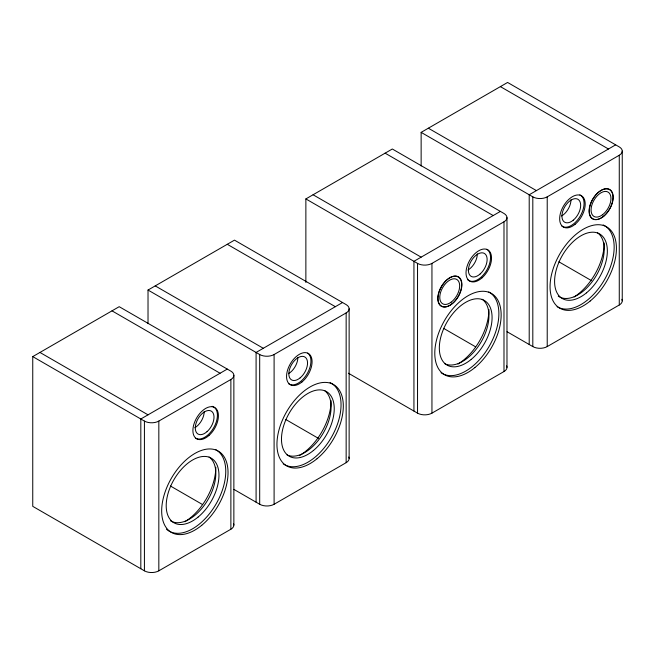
<?xml version="1.0" encoding="UTF-8"?>
<svg xmlns="http://www.w3.org/2000/svg" width="655" height="655" viewBox="0 0 655 655"><rect width="100%" height="100%" fill="white"/><g stroke="black" fill="none" stroke-linecap="round" stroke-linejoin="round"><path stroke-width="0.98" d="M32.75 356.607L119.202 306.687L230.879 371.164A10.185 5.879 0 0 1 230.879 379.482L230.879 529.224L158.829 570.824A10.185 5.879 0 0 1 144.419 570.824L32.75 506.348L32.75 356.607L144.419 421.075A10.185 5.879 0 0 0 158.829 421.075L230.879 379.482M148.022 323.668L148.022 290.05L234.474 240.139L346.151 304.608A10.185 5.879 0 0 1 346.151 312.926L346.151 462.676L274.101 504.268A10.185 5.879 0 0 1 259.691 504.268L233.941 489.408M305.869 282.452L305.869 198.923L392.32 149.004L503.99 213.481A10.185 5.879 0 0 1 503.99 221.799L503.99 371.541L431.948 413.141A10.185 5.879 0 0 1 417.538 413.141L348.386 373.211M421.14 165.985L421.14 132.367L507.592 82.456L619.27 146.925A10.185 5.879 0 0 1 619.27 155.243L619.27 304.993L547.22 346.585A10.185 5.879 0 0 1 532.81 346.585L507.06 331.725M227.277 369.084L140.817 418.995L140.817 568.745M342.549 302.528L256.089 352.447L256.089 502.188M500.387 211.401L413.935 261.312L413.935 411.062M615.667 144.845L529.207 194.764L529.207 344.505M148.022 290.05L259.691 354.527A10.185 5.879 0 0 0 274.101 354.527L346.151 312.926M305.869 198.923L417.538 263.392A10.185 5.879 0 0 0 431.948 263.392L503.99 221.799M421.14 132.367L532.81 196.844A10.185 5.879 0 0 0 547.22 196.844L619.27 155.243M500.387 86.616L608.462 149.004M428.345 128.208L536.412 190.605M385.115 153.164L493.19 215.56M558.854 261.795L591.629 280.717M313.074 194.764L421.14 257.153M443.582 328.343L475.473 346.757M227.277 244.299L335.344 306.687M155.227 285.891L263.294 348.288M111.997 310.847L220.072 373.244M285.736 419.478L318.51 438.4M39.955 352.447L148.022 414.836M170.464 486.026L202.354 504.44M622.25 151.084L622.25 300.833M547.22 196.844L547.22 346.585M532.81 196.844L532.81 346.585M506.978 217.64L506.978 367.381M431.948 263.392L431.948 413.141M417.538 263.392L417.538 413.141M349.131 308.767L349.131 458.516M274.101 354.527L274.101 504.268M259.691 354.527L259.691 504.268M233.86 375.323L233.86 525.064M158.829 421.075L158.829 570.824M144.419 421.075L144.419 570.824M597.442 232.738A37.302 21.541 -60 0 1 595.493 276.877A37.302 21.541 -60 0 1 558.24 296.134M621.906 299.31A10.185 5.879 0 0 1 619.27 304.993M604.205 242.972A44.925 25.938 -60 0 1 574.099 296.985M603.181 224.943A46.931 27.101 -60 0 1 604.843 279.079A46.931 27.101 -60 0 1 557.102 306.646M570.988 199.759A13.239 7.639 -60 0 1 561.63 215.97M579.839 194.862A18.053 10.423 -60 0 1 580.33 215.953A18.053 10.423 -60 0 1 561.818 226.081M482.17 299.286A37.302 21.541 -60 0 1 481.22 341.754A37.302 21.541 -60 0 1 444.917 363.812M506.634 365.858A10.185 5.879 0 0 1 503.99 371.541M477.331 253.829A13.239 7.639 -60 0 1 467.973 270.04M488.933 309.528A44.925 25.938 -60 0 1 457.992 364.057M486.796 249.26A18.053 10.423 -60 0 1 486.059 271.317A18.053 10.423 -60 0 1 467.441 279.521M488.753 291.925A46.931 27.101 -60 0 1 488.753 347.052A46.931 27.101 -60 0 1 441.036 372.679M324.929 390.871A37.302 21.541 -60 0 1 323.046 433.446A37.302 21.541 -60 0 1 287.07 454.947M348.787 456.993A10.185 5.879 0 0 1 346.151 462.676M331.086 400.655A44.925 25.938 -60 0 1 299.319 455.683M330.063 382.626A46.931 27.101 -60 0 1 331.324 437.475A46.931 27.101 -60 0 1 283.197 463.805M297.869 357.442A13.239 7.639 -60 0 1 288.511 373.653M307.67 353.094A18.053 10.423 -60 0 1 306.728 374.447A18.053 10.423 -60 0 1 288.699 383.764M209.051 456.969A37.302 21.541 -60 0 1 207.439 500.559A37.302 21.541 -60 0 1 170.472 520.782M233.516 523.542A10.185 5.879 0 0 1 230.879 529.224M204.213 411.512A13.239 7.639 -60 0 1 194.854 427.723M215.814 467.212A44.925 25.938 -60 0 1 184.874 521.74M212.154 406.321A18.053 10.423 -60 0 1 214.357 426.544A18.053 10.423 -60 0 1 195.624 438.211M215.634 449.608A46.931 27.101 -60 0 1 216.854 502.598A46.931 27.101 -60 0 1 170.374 531.778M169.53 531.352A46.931 27.101 -60 0 1 166.435 529.166M602.387 214.84A14.058 8.114 -60 0 0 608.863 192.676A14.058 8.114 -60 0 0 591.801 205.269A14.058 8.114 -60 0 0 602.387 214.84M602.813 216.879A16.915 9.768 -60 0 0 610.362 190.245A16.915 9.768 -60 0 0 589.885 205.662A16.915 9.768 -60 0 0 602.813 216.879M603.738 216.191A16.915 9.768 -60 0 0 610.141 189.753A16.915 9.768 -60 0 0 589.877 206.423A16.915 9.768 -60 0 0 603.738 216.191M451.099 302.192A14.058 8.114 -60 0 0 457.567 280.029A14.058 8.114 -60 0 0 440.512 292.613A14.058 8.114 -60 0 0 451.099 302.192M451.516 304.231A16.915 9.768 -60 0 0 459.065 277.597A16.915 9.768 -60 0 0 438.588 293.006A16.915 9.768 -60 0 0 451.516 304.231M452.441 303.543A16.915 9.768 -60 0 0 458.844 277.098A16.915 9.768 -60 0 0 438.588 293.767A16.915 9.768 -60 0 0 452.441 303.543M586.454 292.875A37.302 21.541 -60 0 0 600.578 234.547A37.302 21.541 -60 0 0 555.882 271.317A37.302 21.541 -60 0 0 586.454 292.875M590.139 301.054A46.931 27.101 -60 0 0 607.905 227.678A46.931 27.101 -60 0 0 551.682 273.937A46.931 27.101 -60 0 0 590.139 301.054M575.09 224.288A18.053 10.423 -60 0 0 581.918 196.066A18.053 10.423 -60 0 0 560.295 213.857A18.053 10.423 -60 0 0 575.09 224.288M573.248 220.195A13.239 7.639 -60 0 0 578.259 199.497A13.239 7.639 -60 0 0 562.399 212.548A13.239 7.639 -60 0 0 573.248 220.195M471.182 359.423A37.302 21.541 -60 0 0 485.306 301.095A37.302 21.541 -60 0 0 440.61 337.865A37.302 21.541 -60 0 0 471.182 359.423M482.08 277.802A18.053 10.423 -60 0 0 487.803 249.842A18.053 10.423 -60 0 0 466.45 268.779A18.053 10.423 -60 0 0 482.08 277.802M474.867 367.602A46.931 27.101 -60 0 0 492.634 294.226A46.931 27.101 -60 0 0 436.41 340.485A46.931 27.101 -60 0 0 474.867 367.602M480.189 273.937A13.239 7.639 -60 0 0 484.389 253.428A13.239 7.639 -60 0 0 468.726 267.314A13.239 7.639 -60 0 0 480.189 273.937M313.344 450.558A37.302 21.541 -60 0 0 327.459 392.23A37.302 21.541 -60 0 0 282.772 429A37.302 21.541 -60 0 0 313.344 450.558M317.028 458.737A46.931 27.101 -60 0 0 334.787 385.361A46.931 27.101 -60 0 0 278.563 431.62A46.931 27.101 -60 0 0 317.028 458.737M301.971 381.971A18.053 10.423 -60 0 0 308.8 353.749A18.053 10.423 -60 0 0 287.177 371.541A18.053 10.423 -60 0 0 301.971 381.971M300.129 377.878A13.239 7.639 -60 0 0 305.14 357.18A13.239 7.639 -60 0 0 289.281 370.231A13.239 7.639 -60 0 0 300.129 377.878M198.064 517.106A37.302 21.541 -60 0 0 212.187 458.778A37.302 21.541 -60 0 0 167.492 495.548A37.302 21.541 -60 0 0 198.064 517.106M208.961 435.485A18.053 10.423 -60 0 0 214.684 407.525A18.053 10.423 -60 0 0 193.331 426.462A18.053 10.423 -60 0 0 208.961 435.485M201.748 525.285A46.931 27.101 -60 0 0 219.515 451.909A46.931 27.101 -60 0 0 163.291 498.168A46.931 27.101 -60 0 0 201.748 525.285M207.07 431.62A13.239 7.639 -60 0 0 211.27 411.111A13.239 7.639 -60 0 0 195.608 424.997A13.239 7.639 -60 0 0 207.07 431.62"/></g></svg>
